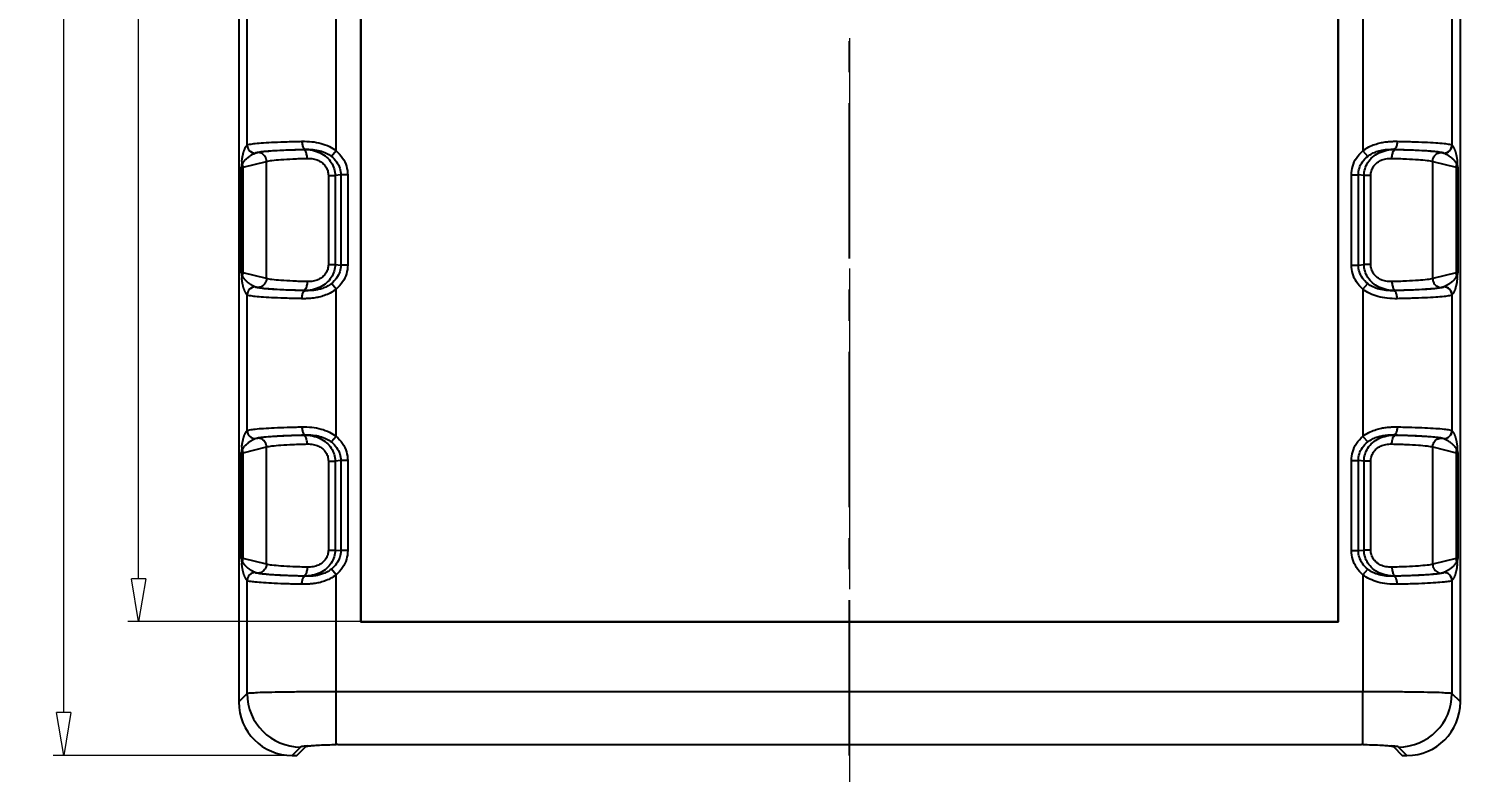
# Model space of a CAD drawing. Header units: millimetres. Extents: x 2279 to 2636, y 1024 to 1272.
# Drawn here: x 2342.7 to 2423, y 1108 to 1149.7 of the extents above; entities that cross this region are included whole.
import ezdxf

# ---------------------------------------------------------------- set-up
doc = ezdxf.new("R2010")
doc.units = ezdxf.units.MM
doc.linetypes.add('CENTER', pattern=[50.8, 31.75, -6.35, 6.35, -6.35])
doc.linetypes.add('DIVIDE', pattern=[31.75, 12.7, -6.35, 0, -6.35, 0, -6.35])
doc.layers.add('06___PRT_ALL_SURFS', color=7, linetype='Continuous')
doc.layers.add('dim', color=82, linetype='Continuous', lineweight=9)
doc.layers.add('hatch', color=56, linetype='Continuous', lineweight=9)
doc.styles.add('ROMAND', font='romand.shx', dxfattribs={"width": 0.75, "bigfont": 'gbcbig.shx'})
doc.dimstyles.new('YanXiu', dxfattribs={"dimtxt": 2.5, "dimasz": 2.2, "dimexe": 1, "dimexo": 0, "dimgap": 0.66, "dimtad": 0, "dimzin": 9, "dimdsep": 46, "dimtxsty": 'ROMAND', "dimblk": 'CLOSEDBLANK', "dimcen": 0, "dimclrd": 3, "dimclre": 3, "dimclrt": 7, "dimazin": 2, "dimtfac": 1, "dimtofl": 0, "dimtmove": 0, "dimatfit": 3, "dimldrblk": 'CLOSEDBLANK', "dimfxl": 1, "dimlwd": 5, "dimlwe": 5, "dimarcsym": 0})

# ---------------------------------------------------------------- blocks, each defined once
blk = doc.blocks.new('_ClosedBlank')
at = {"color": 0, "linetype": 'ByBlock', "lineweight": -2}
for p, q in [((-1, 0.167), (0, 0)), ((-1, 0.167), (-1, -0.167)), ((0, 0), (-1, -0.167))]:
    blk.add_line(p, q, dxfattribs=at)
blk = doc.blocks.new('*D42')
at = {"layer": 'Defpoints', "color": 0}
for p in [(2361.381, 1241.434), (2348.917, 1116.434), (2361.381, 1116.434)]:
    blk.add_point(p, dxfattribs=at)
at = {"layer": 'dim', "color": 3, "lineweight": 5}
for p, q in [((2361.381, 1241.434), (2348.318, 1241.434)), ((2348.917, 1239.034), (2348.917, 1182.265)), ((2348.917, 1118.834), (2348.917, 1175.602)), ((2361.381, 1116.434), (2348.318, 1116.434))]:
    blk.add_line(p, q, dxfattribs=at)
at = {"layer": 'dim', "color": 3, "lineweight": 5, "xscale": 2.4, "yscale": 2.4, "zscale": 2.4}
for p, rotation in [((2348.917, 1241.434), 90), ((2348.917, 1116.434), 270)]:
    blk.add_blockref('_ClosedBlank', p, dxfattribs=dict(at, rotation=rotation))
at = {"layer": 'dim', "color": 7, "insert": (2348.917, 1178.934), "char_height": 3, "attachment_point": 5, "rotation": 90, "style": 'ROMAND'}
blk.add_mtext('125', dxfattribs=at)
blk = doc.blocks.new('*D43')
at = {"layer": 'Defpoints', "color": 0}
for p in [(2357.526, 1248.934), (2344.717, 1108.934), (2357.526, 1108.934)]:
    blk.add_point(p, dxfattribs=at)
at = {"layer": 'dim', "color": 3, "lineweight": 5}
for p, q in [((2357.526, 1248.934), (2344.118, 1248.934)), ((2344.717, 1246.534), (2344.717, 1182.265)), ((2344.717, 1111.334), (2344.717, 1175.602)), ((2357.526, 1108.934), (2344.118, 1108.934))]:
    blk.add_line(p, q, dxfattribs=at)
at = {"layer": 'dim', "color": 3, "lineweight": 5, "xscale": 2.4, "yscale": 2.4, "zscale": 2.4}
for p, rotation in [((2344.717, 1248.934), 90), ((2344.717, 1108.934), 270)]:
    blk.add_blockref('_ClosedBlank', p, dxfattribs=dict(at, rotation=rotation))
at = {"layer": 'dim', "color": 7, "insert": (2344.717, 1178.934), "char_height": 3, "attachment_point": 5, "rotation": 90, "style": 'ROMAND'}
blk.add_mtext('140', dxfattribs=at)

msp = doc.modelspace()

# ---------------------------------------------------------------- linework, layer by layer
at = {"color": 1, "linetype": 'CENTER', "ltscale": 0.274}
msp.add_line((2388.781, 1108.934), (2388.781, 1248.934), dxfattribs=at)
at = {"color": 7, "linetype": 'Continuous'}
for p, q in [((2354.531, 1245.938), (2354.531, 1111.93)), ((2423.031, 1111.93), (2423.031, 1245.938)), ((2361.363, 1241.451), (2361.363, 1116.416)), ((2361.381, 1241.434), (2361.381, 1116.434)), ((2416.181, 1116.434), (2416.181, 1241.434)), ((2416.198, 1116.416), (2416.198, 1241.451)), ((2355.003, 1143.135), (2355.003, 1150.733)), ((2359.996, 1142.812), (2359.996, 1151.055)), ((2417.565, 1151.055), (2417.565, 1142.812)), ((2422.558, 1150.733), (2422.558, 1143.135)), ((2355.001, 1143.133), (2355.003, 1143.135)), ((2355.451, 1142.684), (2355.454, 1142.685)), ((2355.454, 1142.685), (2355.594, 1142.719)), ((2358.245, 1142.893), (2358.165, 1142.886)), ((2359.996, 1142.812), (2359.725, 1142.497)), ((2417.565, 1142.812), (2417.836, 1142.497)), ((2419.396, 1142.886), (2419.316, 1142.893)), ((2421.967, 1142.719), (2422.107, 1142.685)), ((2422.107, 1142.685), (2422.11, 1142.684)), ((2422.558, 1143.135), (2422.56, 1143.133)), ((2354.667, 1136.017), (2354.667, 1141.85)), ((2422.894, 1141.85), (2422.894, 1136.017)), ((2360.251, 1141.459), (2359.932, 1141.43)), ((2360.251, 1141.459), (2360.251, 1136.408)), ((2360.64, 1141.459), (2360.251, 1141.459)), ((2360.64, 1141.459), (2360.64, 1136.408)), ((2416.921, 1136.408), (2416.921, 1141.459)), ((2416.921, 1141.459), (2417.31, 1141.459)), ((2417.31, 1136.408), (2417.31, 1141.459)), ((2417.629, 1141.43), (2417.31, 1141.459)), ((2359.932, 1136.437), (2360.251, 1136.408)), ((2360.64, 1136.408), (2360.251, 1136.408)), ((2416.921, 1136.408), (2417.31, 1136.408)), ((2417.31, 1136.408), (2417.629, 1136.437)), ((2359.996, 1135.056), (2359.725, 1135.371)), ((2417.565, 1135.056), (2417.836, 1135.371)), ((2355.003, 1134.733), (2355.001, 1134.734)), ((2355.003, 1127.135), (2355.003, 1134.733)), ((2355.454, 1135.182), (2355.451, 1135.184)), ((2355.594, 1135.148), (2355.454, 1135.182)), ((2358.165, 1134.982), (2358.245, 1134.974)), ((2359.996, 1126.812), (2359.996, 1135.055)), ((2417.565, 1135.055), (2417.565, 1126.812)), ((2419.316, 1134.974), (2419.396, 1134.982)), ((2422.107, 1135.182), (2421.967, 1135.148)), ((2422.11, 1135.184), (2422.107, 1135.182)), ((2422.56, 1134.734), (2422.558, 1134.733)), ((2422.558, 1134.733), (2422.558, 1127.135)), ((2355.001, 1127.133), (2355.003, 1127.135)), ((2355.451, 1126.684), (2355.454, 1126.685)), ((2355.454, 1126.685), (2355.594, 1126.719)), ((2358.245, 1126.893), (2358.165, 1126.886)), ((2359.996, 1126.812), (2359.725, 1126.497)), ((2417.565, 1126.812), (2417.836, 1126.497)), ((2419.396, 1126.886), (2419.316, 1126.893)), ((2421.967, 1126.719), (2422.107, 1126.685)), ((2422.107, 1126.685), (2422.11, 1126.684)), ((2422.558, 1127.135), (2422.56, 1127.133)), ((2354.667, 1120.017), (2354.667, 1125.85)), ((2422.894, 1125.85), (2422.894, 1120.017)), ((2360.251, 1125.459), (2359.932, 1125.43)), ((2360.251, 1125.459), (2360.251, 1120.408)), ((2360.64, 1125.459), (2360.251, 1125.459)), ((2360.64, 1125.459), (2360.64, 1120.408)), ((2416.921, 1120.408), (2416.921, 1125.459)), ((2416.921, 1125.459), (2417.31, 1125.459)), ((2417.31, 1120.408), (2417.31, 1125.459)), ((2417.629, 1125.43), (2417.31, 1125.459)), ((2359.932, 1120.437), (2360.251, 1120.408)), ((2360.64, 1120.408), (2360.251, 1120.408)), ((2416.921, 1120.408), (2417.31, 1120.408)), ((2417.31, 1120.408), (2417.629, 1120.437)), ((2355.454, 1119.182), (2355.451, 1119.184)), ((2355.594, 1119.148), (2355.454, 1119.182)), ((2359.996, 1119.056), (2359.725, 1119.371)), ((2417.565, 1119.056), (2417.836, 1119.371)), ((2422.107, 1119.182), (2421.967, 1119.148)), ((2422.11, 1119.184), (2422.107, 1119.182)), ((2355.003, 1118.733), (2355.001, 1118.734)), ((2355.003, 1112.402), (2355.003, 1118.733)), ((2358.165, 1118.982), (2358.245, 1118.974)), ((2359.996, 1112.501), (2359.996, 1119.055)), ((2417.565, 1119.055), (2417.565, 1112.501)), ((2419.316, 1118.974), (2419.396, 1118.982)), ((2422.56, 1118.734), (2422.558, 1118.733)), ((2422.558, 1118.733), (2422.558, 1112.402)), ((2361.363, 1116.416), (2361.381, 1116.434)), ((2361.363, 1116.416), (2416.198, 1116.416)), ((2361.381, 1116.434), (2416.181, 1116.434)), ((2416.198, 1116.416), (2416.181, 1116.434)), ((2355.003, 1112.402), (2354.531, 1111.93)), ((2359.996, 1109.543), (2359.996, 1112.501)), ((2417.565, 1112.501), (2359.996, 1112.501)), ((2417.565, 1109.543), (2417.565, 1112.501)), ((2423.031, 1111.93), (2422.558, 1112.402)), ((2360.083, 1109.543), (2417.478, 1109.543)), ((2357.999, 1109.406), (2357.526, 1108.934)), ((2357.526, 1108.934), (2357.785, 1108.934)), ((2357.785, 1108.934), (2358.285, 1109.434)), ((2419.276, 1109.434), (2419.776, 1108.934)), ((2420.035, 1108.934), (2419.562, 1109.406)), ((2419.776, 1108.934), (2420.035, 1108.934))]:
    msp.add_line(p, q, dxfattribs=at)
for centre, radius, start, end in [((2355.452, 1143.135), 0.451, 180.18543, 269.81457), ((2355.454, 1143.136), 0.451, 180.18543, 269.81457), ((2422.107, 1143.136), 0.451, 270.18543, 359.81457), ((2422.109, 1143.135), 0.451, 270.18543, 359.81457), ((2416.61, 1135.704), 62.247, 174.00032, 174.33294), ((2354.258, 1141.89), 0.511, 0.61723, 19.55409), ((2423.303, 1141.89), 0.511, 160.4459, 179.38277), ((2344.844, 1134.058), 78.438, 5.70138, 5.96534), ((2432.717, 1143.809), 78.438, 185.70138, 185.96534), ((2360.951, 1142.164), 62.247, 354.00032, 354.33294), ((2354.258, 1135.978), 0.511, 340.4459, 359.38277), ((2423.303, 1135.978), 0.511, 180.61723, 199.55409), ((2355.452, 1134.733), 0.451, 90.18543, 179.81457), ((2355.454, 1134.731), 0.451, 90.18543, 179.81457), ((2422.107, 1134.731), 0.451, 0.18543, 89.81457), ((2422.109, 1134.733), 0.451, 0.18543, 89.81457), ((2355.452, 1127.135), 0.451, 180.18543, 269.81457), ((2355.454, 1127.136), 0.451, 180.18543, 269.81457), ((2422.107, 1127.136), 0.451, 270.18543, 359.81457), ((2422.109, 1127.135), 0.451, 270.18543, 359.81457), ((2416.61, 1119.704), 62.247, 174.00032, 174.33294), ((2354.258, 1125.89), 0.511, 0.61723, 19.55409), ((2423.303, 1125.89), 0.511, 160.4459, 179.38277), ((2344.844, 1118.058), 78.438, 5.70138, 5.96534), ((2432.717, 1127.809), 78.438, 185.70138, 185.96534), ((2354.258, 1119.978), 0.511, 340.4459, 359.38277), ((2423.303, 1119.978), 0.511, 180.61723, 199.55409), ((2360.951, 1126.164), 62.247, 354.00032, 354.33294), ((2355.452, 1118.733), 0.451, 90.18543, 179.81457), ((2355.454, 1118.731), 0.451, 90.18543, 179.81457), ((2422.107, 1118.731), 0.451, 0.18543, 89.81457), ((2422.109, 1118.733), 0.451, 0.18543, 89.81457), ((2358.008, 1112.412), 3.006, 180.18705, 269.81295), ((2419.553, 1112.412), 3.006, 270.18705, 359.81295), ((2360.083, 1098.775), 10.768, 90.00108, 90.46268), ((2417.478, 1098.75), 10.793, 89.53785, 89.9984)]:
    msp.add_arc(centre, radius, start, end, dxfattribs=at)
for centre, major_axis, start_param, end_param in [((2357.535, 1111.938), (2.127, 2.127), -3.925621, -2.357564), ((2420.026, 1111.938), (2.127, -2.127), -0.784029, 0.784029)]:
    msp.add_ellipse(centre, major_axis=major_axis, ratio=0.997265, start_param=start_param, end_param=end_param, dxfattribs=at)
for points, start_tangent, end_tangent in [([(2355.003, 1143.135), (2355.139, 1143.179), (2355.445, 1143.221), (2355.91, 1143.26), (2356.518, 1143.294), (2357.247, 1143.321), (2358.072, 1143.342)], (0.740147, 0.672445), (0.999803, 0.019871)), ([(2358.072, 1143.342), (2358.63, 1143.32), (2359.15, 1143.223), (2359.612, 1143.05), (2359.996, 1142.812)], (0.999805, 0.019748), (0.786901, -0.617079)), ([(2358.072, 1143.342), (2358.098, 1143.124), (2358.161, 1142.96), (2358.245, 1142.893)], (0.018612, -0.999827), (0.992232, -0.124401)), ([(2417.565, 1142.812), (2417.9, 1143.026), (2418.227, 1143.166), (2418.532, 1143.253), (2418.811, 1143.305), (2419.062, 1143.331), (2419.287, 1143.342), (2419.489, 1143.342)], (0.786896, 0.617086), (0.999803, -0.019873)), ([(2419.489, 1143.342), (2419.463, 1143.124), (2419.4, 1142.96), (2419.316, 1142.893)], (-0.018606, -0.999827), (-0.992195, -0.124695)), ([(2419.489, 1143.342), (2420.314, 1143.321), (2421.043, 1143.294), (2421.651, 1143.26), (2422.116, 1143.221), (2422.422, 1143.179), (2422.558, 1143.135)], (0.999803, -0.019867), (0.740181, -0.672408)), ([(2354.704, 1142.21), (2354.72, 1142.337), (2354.736, 1142.439), (2354.753, 1142.526), (2354.77, 1142.601), (2354.786, 1142.667), (2354.803, 1142.726), (2354.821, 1142.785), (2354.841, 1142.843), (2354.863, 1142.9), (2354.886, 1142.954), (2354.912, 1143.005), (2354.939, 1143.053), (2354.969, 1143.096), (2355.001, 1143.133)], (0.11061, 0.993864), (0.707121, 0.707093)), ([(2354.74, 1142.061), (2354.778, 1142.135), (2354.817, 1142.196), (2354.858, 1142.25), (2354.898, 1142.297), (2354.937, 1142.339), (2354.977, 1142.378), (2355.021, 1142.418), (2355.069, 1142.458), (2355.121, 1142.497), (2355.176, 1142.537), (2355.237, 1142.575), (2355.302, 1142.613), (2355.373, 1142.649), (2355.451, 1142.684)], (0.411001, 0.911635), (0.92409, 0.382174)), ([(2355.454, 1142.685), (2355.575, 1142.729), (2355.854, 1142.772), (2356.278, 1142.81), (2356.832, 1142.844), (2357.496, 1142.872), (2358.245, 1142.893)], (0.70827, 0.705942), (0.999762, 0.021834)), ([(2358.245, 1142.893), (2358.682, 1142.88), (2359.084, 1142.809), (2359.435, 1142.679), (2359.725, 1142.497)], (0.999559, 0.029682), (0.780957, -0.624585)), ([(2359.725, 1142.497), (2360.019, 1142.185), (2360.194, 1141.832), (2360.251, 1141.459)], (0.781136, -0.624361), (-0.007372, -0.999973)), ([(2359.996, 1142.812), (2360.353, 1142.406), (2360.569, 1141.945), (2360.64, 1141.459)], (0.757947, -0.652316), (-0.001007, -0.999999)), ([(2416.921, 1141.459), (2416.992, 1141.944), (2417.207, 1142.406), (2417.565, 1142.812)], (-0.000938, 1), (0.757903, 0.652367)), ([(2417.31, 1141.459), (2417.366, 1141.831), (2417.541, 1142.185), (2417.836, 1142.497)], (-0.007333, 0.999973), (0.781111, 0.624392)), ([(2417.836, 1142.497), (2418.088, 1142.66), (2418.337, 1142.766), (2418.57, 1142.831), (2418.785, 1142.869), (2418.981, 1142.888), (2419.157, 1142.894), (2419.316, 1142.893)], (0.780941, 0.624605), (0.999559, -0.029708)), ([(2419.316, 1142.893), (2420.066, 1142.872), (2420.729, 1142.844), (2421.283, 1142.81), (2421.707, 1142.772), (2421.986, 1142.729), (2422.107, 1142.685)], (0.999762, -0.02183), (0.708341, -0.70587)), ([(2422.11, 1142.684), (2422.173, 1142.656), (2422.23, 1142.628), (2422.282, 1142.6), (2422.329, 1142.572), (2422.372, 1142.545), (2422.412, 1142.518), (2422.449, 1142.491), (2422.484, 1142.464), (2422.518, 1142.437), (2422.55, 1142.41), (2422.58, 1142.382), (2422.609, 1142.354), (2422.634, 1142.328), (2422.657, 1142.304), (2422.678, 1142.28), (2422.697, 1142.258), (2422.714, 1142.236), (2422.729, 1142.216), (2422.743, 1142.196), (2422.756, 1142.178), (2422.768, 1142.159), (2422.779, 1142.142), (2422.789, 1142.125), (2422.798, 1142.109), (2422.806, 1142.092), (2422.814, 1142.077), (2422.821, 1142.061)], (0.924089, -0.382177), (0.406738, -0.913545)), ([(2422.56, 1143.133), (2422.586, 1143.104), (2422.61, 1143.071), (2422.632, 1143.037), (2422.651, 1143.001), (2422.67, 1142.965), (2422.686, 1142.928), (2422.702, 1142.891), (2422.717, 1142.853), (2422.73, 1142.814), (2422.744, 1142.773), (2422.757, 1142.731), (2422.769, 1142.69), (2422.779, 1142.65), (2422.789, 1142.611), (2422.798, 1142.574), (2422.805, 1142.538), (2422.812, 1142.504), (2422.819, 1142.471), (2422.825, 1142.439), (2422.83, 1142.408), (2422.835, 1142.378), (2422.839, 1142.348), (2422.844, 1142.32), (2422.847, 1142.292), (2422.851, 1142.265), (2422.854, 1142.237), (2422.857, 1142.21)], (0.707105, -0.707109), (0.105209, -0.99445)), ([(2354.667, 1141.85), (2354.684, 1141.921), (2354.708, 1141.991), (2354.74, 1142.061)], (0.187566, 0.982252), (0.450171, 0.892942)), ([(2354.667, 1141.85), (2354.688, 1141.865), (2354.722, 1141.88), (2354.769, 1141.895)], (0.672684, 0.739929), (0.964974, 0.262344)), ([(2354.704, 1142.21), (2354.709, 1142.159), (2354.721, 1142.109), (2354.74, 1142.061)], (0.029009, -0.999579), (0.425625, -0.904899)), ([(2422.792, 1141.895), (2422.839, 1141.88), (2422.873, 1141.865), (2422.894, 1141.85)], (0.964974, -0.262344), (0.672684, -0.739929)), ([(2422.857, 1142.21), (2422.852, 1142.159), (2422.84, 1142.109), (2422.821, 1142.061)], (-0.025881, -0.999665), (-0.424729, -0.905321)), ([(2422.821, 1142.061), (2422.853, 1141.991), (2422.877, 1141.921), (2422.894, 1141.85)], (0.450172, -0.892942), (0.187551, -0.982255)), ([(2354.769, 1135.972), (2354.722, 1135.987), (2354.688, 1136.002), (2354.667, 1136.017)], (-0.964974, 0.262344), (-0.672684, 0.739929)), ([(2354.74, 1135.806), (2354.708, 1135.876), (2354.684, 1135.946), (2354.667, 1136.017)], (-0.450172, 0.892942), (-0.187551, 0.982255)), ([(2360.251, 1136.408), (2360.195, 1136.036), (2360.019, 1135.682), (2359.725, 1135.371)], (0.007358, -0.999973), (-0.781134, -0.624364)), ([(2360.64, 1136.408), (2360.569, 1135.923), (2360.354, 1135.462), (2359.996, 1135.055)], (0.000983, -1), (-0.757943, -0.652321)), ([(2417.565, 1135.055), (2417.208, 1135.461), (2416.992, 1135.922), (2416.921, 1136.408)], (-0.757907, 0.652362), (0.000964, 1)), ([(2417.836, 1135.371), (2417.542, 1135.682), (2417.367, 1136.035), (2417.31, 1136.408)], (-0.781114, 0.624389), (0.007347, 0.999973)), ([(2422.894, 1136.017), (2422.873, 1136.002), (2422.839, 1135.987), (2422.792, 1135.972)], (-0.672684, -0.739929), (-0.964974, -0.262344)), ([(2422.894, 1136.017), (2422.877, 1135.946), (2422.853, 1135.876), (2422.821, 1135.806)], (-0.187566, -0.982252), (-0.450171, -0.892942)), ([(2354.704, 1135.657), (2354.709, 1135.708), (2354.721, 1135.758), (2354.74, 1135.806)], (0.025881, 0.999665), (0.424729, 0.905321)), ([(2355.001, 1134.734), (2354.975, 1134.764), (2354.951, 1134.796), (2354.929, 1134.831), (2354.91, 1134.866), (2354.891, 1134.902), (2354.875, 1134.939), (2354.859, 1134.977), (2354.844, 1135.015), (2354.831, 1135.054), (2354.817, 1135.094), (2354.804, 1135.136), (2354.792, 1135.177), (2354.782, 1135.218), (2354.772, 1135.256), (2354.764, 1135.293), (2354.756, 1135.329), (2354.749, 1135.363), (2354.742, 1135.396), (2354.736, 1135.428), (2354.731, 1135.459), (2354.726, 1135.49), (2354.722, 1135.519), (2354.717, 1135.547), (2354.714, 1135.575), (2354.71, 1135.603), (2354.707, 1135.63), (2354.704, 1135.657)], (-0.707105, 0.707109), (-0.105209, 0.99445)), ([(2355.451, 1135.184), (2355.388, 1135.211), (2355.331, 1135.239), (2355.279, 1135.267), (2355.232, 1135.295), (2355.189, 1135.323), (2355.149, 1135.35), (2355.112, 1135.376), (2355.077, 1135.403), (2355.043, 1135.43), (2355.011, 1135.458), (2354.981, 1135.486), (2354.952, 1135.513), (2354.927, 1135.539), (2354.904, 1135.564), (2354.883, 1135.587), (2354.864, 1135.61), (2354.847, 1135.631), (2354.832, 1135.651), (2354.818, 1135.671), (2354.805, 1135.69), (2354.793, 1135.708), (2354.782, 1135.725), (2354.772, 1135.742), (2354.763, 1135.759), (2354.755, 1135.775), (2354.747, 1135.791), (2354.74, 1135.806)], (-0.924089, 0.382177), (-0.406738, 0.913545)), ([(2359.725, 1135.371), (2359.473, 1135.207), (2359.224, 1135.101), (2358.991, 1135.036), (2358.776, 1134.998), (2358.58, 1134.979), (2358.404, 1134.973), (2358.245, 1134.974)], (-0.780941, -0.624605), (-0.999559, 0.029708)), ([(2419.316, 1134.974), (2418.879, 1134.988), (2418.478, 1135.058), (2418.126, 1135.188), (2417.836, 1135.371)], (-0.999559, -0.029682), (-0.780957, 0.624585)), ([(2422.821, 1135.806), (2422.783, 1135.732), (2422.744, 1135.671), (2422.703, 1135.618), (2422.663, 1135.57), (2422.624, 1135.528), (2422.584, 1135.489), (2422.54, 1135.449), (2422.492, 1135.41), (2422.441, 1135.37), (2422.385, 1135.331), (2422.324, 1135.292), (2422.259, 1135.255), (2422.188, 1135.218), (2422.11, 1135.184)], (-0.411001, -0.911635), (-0.92409, -0.382174)), ([(2422.857, 1135.657), (2422.841, 1135.531), (2422.825, 1135.428), (2422.808, 1135.342), (2422.791, 1135.266), (2422.775, 1135.201), (2422.758, 1135.141), (2422.74, 1135.082), (2422.72, 1135.024), (2422.698, 1134.967), (2422.675, 1134.913), (2422.649, 1134.862), (2422.622, 1134.815), (2422.592, 1134.772), (2422.56, 1134.734)], (-0.11061, -0.993864), (-0.707121, -0.707093)), ([(2422.857, 1135.657), (2422.852, 1135.708), (2422.84, 1135.758), (2422.821, 1135.806)], (-0.029009, 0.999579), (-0.425625, 0.904899)), ([(2358.072, 1134.525), (2357.247, 1134.546), (2356.518, 1134.574), (2355.91, 1134.608), (2355.445, 1134.646), (2355.139, 1134.688), (2355.003, 1134.733)], (-0.999803, 0.019867), (-0.740181, 0.672408)), ([(2358.245, 1134.974), (2357.495, 1134.995), (2356.832, 1135.023), (2356.278, 1135.057), (2355.854, 1135.096), (2355.575, 1135.138), (2355.454, 1135.182)], (-0.999762, 0.02183), (-0.708341, 0.70587)), ([(2359.996, 1135.056), (2359.661, 1134.841), (2359.334, 1134.701), (2359.029, 1134.614), (2358.75, 1134.563), (2358.499, 1134.536), (2358.274, 1134.525), (2358.072, 1134.525)], (-0.786896, -0.617086), (-0.999803, 0.019873)), ([(2358.072, 1134.525), (2358.098, 1134.744), (2358.161, 1134.907), (2358.245, 1134.974)], (0.018606, 0.999827), (0.992195, 0.124695)), ([(2419.489, 1134.525), (2418.931, 1134.548), (2418.411, 1134.644), (2417.949, 1134.817), (2417.565, 1135.056)], (-0.999805, -0.019748), (-0.786901, 0.617079)), ([(2422.107, 1135.182), (2421.986, 1135.138), (2421.707, 1135.096), (2421.283, 1135.057), (2420.729, 1135.023), (2420.065, 1134.995), (2419.316, 1134.974)], (-0.70827, -0.705942), (-0.999762, -0.021834)), ([(2419.489, 1134.525), (2419.463, 1134.744), (2419.4, 1134.907), (2419.316, 1134.974)], (-0.018612, 0.999827), (-0.992232, 0.124401)), ([(2422.558, 1134.733), (2422.422, 1134.688), (2422.116, 1134.646), (2421.651, 1134.608), (2421.043, 1134.574), (2420.314, 1134.546), (2419.489, 1134.525)], (-0.740147, -0.672445), (-0.999803, -0.019871)), ([(2355.003, 1127.135), (2355.139, 1127.179), (2355.445, 1127.221), (2355.91, 1127.26), (2356.518, 1127.294), (2357.247, 1127.321), (2358.072, 1127.342)], (0.740147, 0.672445), (0.999803, 0.019871)), ([(2358.072, 1127.342), (2358.63, 1127.32), (2359.15, 1127.223), (2359.612, 1127.05), (2359.996, 1126.812)], (0.999805, 0.019748), (0.786901, -0.617079)), ([(2358.072, 1127.342), (2358.098, 1127.124), (2358.161, 1126.96), (2358.245, 1126.893)], (0.018612, -0.999827), (0.992232, -0.124401)), ([(2417.565, 1126.812), (2417.9, 1127.026), (2418.227, 1127.166), (2418.532, 1127.253), (2418.811, 1127.305), (2419.062, 1127.331), (2419.287, 1127.342), (2419.489, 1127.342)], (0.786896, 0.617086), (0.999803, -0.019873)), ([(2419.489, 1127.342), (2419.463, 1127.124), (2419.4, 1126.96), (2419.316, 1126.893)], (-0.018606, -0.999827), (-0.992195, -0.124695)), ([(2419.489, 1127.342), (2420.314, 1127.321), (2421.043, 1127.294), (2421.651, 1127.26), (2422.116, 1127.221), (2422.422, 1127.179), (2422.558, 1127.135)], (0.999803, -0.019867), (0.740181, -0.672408)), ([(2354.704, 1126.21), (2354.72, 1126.337), (2354.736, 1126.439), (2354.753, 1126.526), (2354.77, 1126.601), (2354.786, 1126.667), (2354.803, 1126.726), (2354.821, 1126.785), (2354.841, 1126.843), (2354.863, 1126.9), (2354.886, 1126.954), (2354.912, 1127.005), (2354.939, 1127.053), (2354.969, 1127.096), (2355.001, 1127.133)], (0.11061, 0.993864), (0.707121, 0.707093)), ([(2354.74, 1126.061), (2354.778, 1126.135), (2354.817, 1126.196), (2354.858, 1126.25), (2354.898, 1126.297), (2354.937, 1126.339), (2354.977, 1126.378), (2355.021, 1126.418), (2355.069, 1126.458), (2355.121, 1126.497), (2355.176, 1126.537), (2355.237, 1126.575), (2355.302, 1126.613), (2355.373, 1126.649), (2355.451, 1126.684)], (0.411001, 0.911635), (0.92409, 0.382174)), ([(2355.454, 1126.685), (2355.575, 1126.729), (2355.854, 1126.772), (2356.278, 1126.81), (2356.832, 1126.844), (2357.496, 1126.872), (2358.245, 1126.893)], (0.70827, 0.705942), (0.999762, 0.021834)), ([(2358.245, 1126.893), (2358.682, 1126.88), (2359.084, 1126.809), (2359.435, 1126.679), (2359.725, 1126.497)], (0.999559, 0.029682), (0.780957, -0.624585)), ([(2359.725, 1126.497), (2360.019, 1126.185), (2360.194, 1125.832), (2360.251, 1125.459)], (0.781136, -0.624361), (-0.007372, -0.999973)), ([(2359.996, 1126.812), (2360.353, 1126.406), (2360.569, 1125.945), (2360.64, 1125.459)], (0.757947, -0.652316), (-0.001007, -0.999999)), ([(2416.921, 1125.459), (2416.992, 1125.944), (2417.207, 1126.406), (2417.565, 1126.812)], (-0.000938, 1), (0.757903, 0.652367)), ([(2417.31, 1125.459), (2417.366, 1125.831), (2417.541, 1126.185), (2417.836, 1126.497)], (-0.007333, 0.999973), (0.781111, 0.624392)), ([(2417.836, 1126.497), (2418.088, 1126.66), (2418.337, 1126.766), (2418.57, 1126.831), (2418.785, 1126.869), (2418.981, 1126.888), (2419.157, 1126.894), (2419.316, 1126.893)], (0.780941, 0.624605), (0.999559, -0.029708)), ([(2419.316, 1126.893), (2420.066, 1126.872), (2420.729, 1126.844), (2421.283, 1126.81), (2421.707, 1126.772), (2421.986, 1126.729), (2422.107, 1126.685)], (0.999762, -0.02183), (0.708341, -0.70587)), ([(2422.11, 1126.684), (2422.173, 1126.656), (2422.23, 1126.628), (2422.282, 1126.6), (2422.329, 1126.572), (2422.372, 1126.545), (2422.412, 1126.518), (2422.449, 1126.491), (2422.484, 1126.464), (2422.518, 1126.437), (2422.55, 1126.41), (2422.58, 1126.382), (2422.609, 1126.354), (2422.634, 1126.328), (2422.657, 1126.304), (2422.678, 1126.28), (2422.697, 1126.258), (2422.714, 1126.236), (2422.729, 1126.216), (2422.743, 1126.196), (2422.756, 1126.178), (2422.768, 1126.159), (2422.779, 1126.142), (2422.789, 1126.125), (2422.798, 1126.109), (2422.806, 1126.092), (2422.814, 1126.077), (2422.821, 1126.061)], (0.924089, -0.382177), (0.406738, -0.913545)), ([(2422.56, 1127.133), (2422.586, 1127.104), (2422.61, 1127.071), (2422.632, 1127.037), (2422.651, 1127.001), (2422.67, 1126.965), (2422.686, 1126.928), (2422.702, 1126.891), (2422.717, 1126.853), (2422.73, 1126.814), (2422.744, 1126.773), (2422.757, 1126.731), (2422.769, 1126.69), (2422.779, 1126.65), (2422.789, 1126.611), (2422.798, 1126.574), (2422.805, 1126.538), (2422.812, 1126.504), (2422.819, 1126.471), (2422.825, 1126.439), (2422.83, 1126.408), (2422.835, 1126.378), (2422.839, 1126.348), (2422.844, 1126.32), (2422.847, 1126.292), (2422.851, 1126.265), (2422.854, 1126.237), (2422.857, 1126.21)], (0.707105, -0.707109), (0.105209, -0.99445)), ([(2354.667, 1125.85), (2354.684, 1125.921), (2354.708, 1125.991), (2354.74, 1126.061)], (0.187566, 0.982252), (0.450171, 0.892942)), ([(2354.667, 1125.85), (2354.688, 1125.865), (2354.722, 1125.88), (2354.769, 1125.895)], (0.672684, 0.739929), (0.964974, 0.262344)), ([(2354.704, 1126.21), (2354.709, 1126.159), (2354.721, 1126.109), (2354.74, 1126.061)], (0.029009, -0.999579), (0.425625, -0.904899)), ([(2422.792, 1125.895), (2422.839, 1125.88), (2422.873, 1125.865), (2422.894, 1125.85)], (0.964974, -0.262344), (0.672684, -0.739929)), ([(2422.857, 1126.21), (2422.852, 1126.159), (2422.84, 1126.109), (2422.821, 1126.061)], (-0.025881, -0.999665), (-0.424729, -0.905321)), ([(2422.821, 1126.061), (2422.853, 1125.991), (2422.877, 1125.921), (2422.894, 1125.85)], (0.450172, -0.892942), (0.187551, -0.982255)), ([(2354.769, 1119.972), (2354.722, 1119.987), (2354.688, 1120.002), (2354.667, 1120.017)], (-0.964974, 0.262344), (-0.672684, 0.739929)), ([(2354.74, 1119.806), (2354.708, 1119.876), (2354.684, 1119.946), (2354.667, 1120.017)], (-0.450172, 0.892942), (-0.187551, 0.982255)), ([(2360.251, 1120.408), (2360.195, 1120.036), (2360.019, 1119.682), (2359.725, 1119.371)], (0.007358, -0.999973), (-0.781134, -0.624364)), ([(2360.64, 1120.408), (2360.569, 1119.923), (2360.354, 1119.462), (2359.996, 1119.055)], (0.000983, -1), (-0.757943, -0.652321)), ([(2417.565, 1119.055), (2417.208, 1119.461), (2416.992, 1119.922), (2416.921, 1120.408)], (-0.757907, 0.652362), (0.000964, 1)), ([(2417.836, 1119.371), (2417.542, 1119.682), (2417.367, 1120.035), (2417.31, 1120.408)], (-0.781114, 0.624389), (0.007347, 0.999973)), ([(2422.894, 1120.017), (2422.873, 1120.002), (2422.839, 1119.987), (2422.792, 1119.972)], (-0.672684, -0.739929), (-0.964974, -0.262344)), ([(2422.894, 1120.017), (2422.877, 1119.946), (2422.853, 1119.876), (2422.821, 1119.806)], (-0.187566, -0.982252), (-0.450171, -0.892942)), ([(2354.704, 1119.657), (2354.709, 1119.708), (2354.721, 1119.758), (2354.74, 1119.806)], (0.025881, 0.999665), (0.424729, 0.905321)), ([(2355.001, 1118.734), (2354.975, 1118.764), (2354.951, 1118.796), (2354.929, 1118.831), (2354.91, 1118.866), (2354.891, 1118.902), (2354.875, 1118.939), (2354.859, 1118.977), (2354.844, 1119.015), (2354.831, 1119.054), (2354.817, 1119.094), (2354.804, 1119.136), (2354.792, 1119.177), (2354.782, 1119.218), (2354.772, 1119.256), (2354.764, 1119.293), (2354.756, 1119.329), (2354.749, 1119.363), (2354.742, 1119.396), (2354.736, 1119.428), (2354.731, 1119.459), (2354.726, 1119.49), (2354.722, 1119.519), (2354.717, 1119.547), (2354.714, 1119.575), (2354.71, 1119.603), (2354.707, 1119.63), (2354.704, 1119.657)], (-0.707105, 0.707109), (-0.105209, 0.99445)), ([(2355.451, 1119.184), (2355.388, 1119.211), (2355.331, 1119.239), (2355.279, 1119.267), (2355.232, 1119.295), (2355.189, 1119.323), (2355.149, 1119.35), (2355.112, 1119.376), (2355.077, 1119.403), (2355.043, 1119.43), (2355.011, 1119.458), (2354.981, 1119.486), (2354.952, 1119.513), (2354.927, 1119.539), (2354.904, 1119.564), (2354.883, 1119.587), (2354.864, 1119.61), (2354.847, 1119.631), (2354.832, 1119.651), (2354.818, 1119.671), (2354.805, 1119.69), (2354.793, 1119.708), (2354.782, 1119.725), (2354.772, 1119.742), (2354.763, 1119.759), (2354.755, 1119.775), (2354.747, 1119.791), (2354.74, 1119.806)], (-0.924089, 0.382177), (-0.406738, 0.913545)), ([(2358.245, 1118.974), (2357.495, 1118.995), (2356.832, 1119.023), (2356.278, 1119.057), (2355.854, 1119.096), (2355.575, 1119.138), (2355.454, 1119.182)], (-0.999762, 0.02183), (-0.708341, 0.70587)), ([(2359.725, 1119.371), (2359.473, 1119.207), (2359.224, 1119.101), (2358.991, 1119.036), (2358.776, 1118.998), (2358.58, 1118.979), (2358.404, 1118.973), (2358.245, 1118.974)], (-0.780941, -0.624605), (-0.999559, 0.029708)), ([(2419.316, 1118.974), (2418.879, 1118.988), (2418.478, 1119.058), (2418.126, 1119.188), (2417.836, 1119.371)], (-0.999559, -0.029682), (-0.780957, 0.624585)), ([(2422.107, 1119.182), (2421.986, 1119.138), (2421.707, 1119.096), (2421.283, 1119.057), (2420.729, 1119.023), (2420.065, 1118.995), (2419.316, 1118.974)], (-0.70827, -0.705942), (-0.999762, -0.021834)), ([(2422.821, 1119.806), (2422.783, 1119.732), (2422.744, 1119.671), (2422.703, 1119.618), (2422.663, 1119.57), (2422.624, 1119.528), (2422.584, 1119.489), (2422.54, 1119.449), (2422.492, 1119.41), (2422.441, 1119.37), (2422.385, 1119.331), (2422.324, 1119.292), (2422.259, 1119.255), (2422.188, 1119.218), (2422.11, 1119.184)], (-0.411001, -0.911635), (-0.92409, -0.382174)), ([(2422.857, 1119.657), (2422.841, 1119.531), (2422.825, 1119.428), (2422.808, 1119.342), (2422.791, 1119.266), (2422.775, 1119.201), (2422.758, 1119.141), (2422.74, 1119.082), (2422.72, 1119.024), (2422.698, 1118.967), (2422.675, 1118.913), (2422.649, 1118.862), (2422.622, 1118.815), (2422.592, 1118.772), (2422.56, 1118.734)], (-0.11061, -0.993864), (-0.707121, -0.707093)), ([(2422.857, 1119.657), (2422.852, 1119.708), (2422.84, 1119.758), (2422.821, 1119.806)], (-0.029009, 0.999579), (-0.425625, 0.904899)), ([(2358.072, 1118.525), (2357.247, 1118.546), (2356.518, 1118.574), (2355.91, 1118.608), (2355.445, 1118.646), (2355.139, 1118.688), (2355.003, 1118.733)], (-0.999803, 0.019867), (-0.740181, 0.672408)), ([(2359.996, 1119.056), (2359.661, 1118.841), (2359.334, 1118.701), (2359.029, 1118.614), (2358.75, 1118.563), (2358.499, 1118.536), (2358.274, 1118.525), (2358.072, 1118.525)], (-0.786896, -0.617086), (-0.999803, 0.019873)), ([(2358.072, 1118.525), (2358.098, 1118.744), (2358.161, 1118.907), (2358.245, 1118.974)], (0.018606, 0.999827), (0.992195, 0.124695)), ([(2419.489, 1118.525), (2418.931, 1118.548), (2418.411, 1118.644), (2417.949, 1118.817), (2417.565, 1119.056)], (-0.999805, -0.019748), (-0.786901, 0.617079)), ([(2419.489, 1118.525), (2419.463, 1118.744), (2419.4, 1118.907), (2419.316, 1118.974)], (-0.018612, 0.999827), (-0.992232, 0.124401)), ([(2422.558, 1118.733), (2422.422, 1118.688), (2422.116, 1118.646), (2421.651, 1118.608), (2421.043, 1118.574), (2420.314, 1118.546), (2419.489, 1118.525)], (-0.740147, -0.672445), (-0.999803, -0.019871)), ([(2359.996, 1112.501), (2358.92, 1112.499), (2357.894, 1112.491), (2356.967, 1112.48), (2356.182, 1112.464), (2355.575, 1112.445), (2355.176, 1112.424), (2355.003, 1112.402)], (-1, -0.000012), (-0.928614, -0.371048)), ([(2422.558, 1112.402), (2422.385, 1112.424), (2421.986, 1112.445), (2421.379, 1112.464), (2420.594, 1112.48), (2419.667, 1112.491), (2418.641, 1112.499), (2417.565, 1112.501)], (-0.928614, 0.371048), (-1, 0.000012)), ([(2358.419, 1109.465), (2358.675, 1109.49), (2359.053, 1109.515), (2359.512, 1109.534), (2359.996, 1109.543)], (0.992047, 0.125872), (0.999967, 0.008111)), ([(2417.565, 1109.543), (2418.049, 1109.534), (2418.508, 1109.515), (2418.886, 1109.49), (2419.142, 1109.465)], (0.999967, -0.008111), (0.992047, -0.125872)), ([(2358.419, 1109.465), (2358.203, 1109.447), (2358.061, 1109.427), (2357.999, 1109.406)], (-0.99775, -0.067047), (-0.70858, -0.705631)), ([(2358.285, 1109.434), (2358.299, 1109.441), (2358.326, 1109.449), (2358.366, 1109.457), (2358.419, 1109.465)], (0.707108, 0.707105), (0.992047, 0.125872)), ([(2419.562, 1109.406), (2419.5, 1109.427), (2419.358, 1109.447), (2419.142, 1109.465)], (-0.70858, 0.705631), (-0.99775, 0.067047)), ([(2419.142, 1109.465), (2419.195, 1109.457), (2419.235, 1109.449), (2419.262, 1109.441), (2419.276, 1109.434)], (0.992047, -0.125872), (0.707106, -0.707107))]:
    msp.add_spline(points, degree=3, dxfattribs=dict(at, start_tangent=start_tangent, end_tangent=end_tangent))
at = {"layer": '06___PRT_ALL_SURFS', "color": 7, "linetype": 'Continuous'}
for p, q in [((2354.769, 1141.895), (2356.083, 1142.22)), ((2354.769, 1135.972), (2354.769, 1141.895)), ((2356.083, 1135.647), (2356.083, 1142.22)), ((2421.478, 1135.647), (2421.478, 1142.22)), ((2421.478, 1142.22), (2422.792, 1141.895)), ((2422.792, 1141.895), (2422.792, 1135.972)), ((2359.554, 1141.43), (2359.554, 1136.437)), ((2359.554, 1141.43), (2359.932, 1141.43)), ((2359.932, 1141.43), (2359.932, 1136.437)), ((2417.629, 1136.437), (2417.629, 1141.43)), ((2418.007, 1141.43), (2417.629, 1141.43)), ((2418.007, 1136.437), (2418.007, 1141.43)), ((2359.554, 1136.437), (2359.932, 1136.437)), ((2418.007, 1136.437), (2417.629, 1136.437)), ((2356.083, 1135.647), (2354.769, 1135.972)), ((2422.792, 1135.972), (2421.478, 1135.647)), ((2354.769, 1125.895), (2356.083, 1126.22)), ((2354.769, 1119.972), (2354.769, 1125.895)), ((2356.083, 1119.647), (2356.083, 1126.22)), ((2421.478, 1119.647), (2421.478, 1126.22)), ((2421.478, 1126.22), (2422.792, 1125.895)), ((2422.792, 1125.895), (2422.792, 1119.972)), ((2359.554, 1125.43), (2359.554, 1120.437)), ((2359.554, 1125.43), (2359.932, 1125.43)), ((2359.932, 1125.43), (2359.932, 1120.437)), ((2417.629, 1120.437), (2417.629, 1125.43)), ((2418.007, 1125.43), (2417.629, 1125.43)), ((2418.007, 1120.437), (2418.007, 1125.43)), ((2356.083, 1119.647), (2354.769, 1119.972)), ((2359.554, 1120.437), (2359.932, 1120.437)), ((2418.007, 1120.437), (2417.629, 1120.437)), ((2422.792, 1119.972), (2421.478, 1119.647))]:
    msp.add_line(p, q, dxfattribs=at)
for points, start_tangent, end_tangent in [([(2355.594, 1142.719), (2355.93, 1142.771), (2356.494, 1142.818), (2357.254, 1142.857), (2358.165, 1142.886)], (0.97087, 0.239606), (0.999729, 0.023294)), ([(2356.083, 1142.22), (2356.016, 1142.468), (2355.837, 1142.65), (2355.594, 1142.719)], (-0.010634, 0.999943), (-0.999939, 0.011082)), ([(2358.165, 1142.886), (2358.659, 1142.84), (2359.097, 1142.692), (2359.453, 1142.457), (2359.714, 1142.155), (2359.875, 1141.806), (2359.932, 1141.43)], (0.999933, 0.011587), (0.00708, -0.999975)), ([(2358.369, 1142.386), (2358.338, 1142.629), (2358.264, 1142.811), (2358.165, 1142.886)], (-0.019478, 0.99981), (-0.99319, 0.116504)), ([(2417.629, 1141.43), (2417.686, 1141.805), (2417.847, 1142.155), (2418.108, 1142.457), (2418.464, 1142.692), (2418.902, 1142.84), (2419.396, 1142.886)], (0.007078, 0.999975), (0.999933, -0.011585)), ([(2419.192, 1142.386), (2419.223, 1142.629), (2419.297, 1142.811), (2419.396, 1142.886)], (0.019474, 0.99981), (0.993201, 0.116411)), ([(2419.396, 1142.886), (2420.306, 1142.857), (2421.064, 1142.819), (2421.629, 1142.771), (2421.967, 1142.719)], (0.999729, -0.02329), (0.970876, -0.239584)), ([(2421.478, 1142.22), (2421.545, 1142.468), (2421.724, 1142.65), (2421.967, 1142.719)], (0.010634, 0.999943), (0.999939, 0.011082)), ([(2356.083, 1142.22), (2356.383, 1142.272), (2356.884, 1142.319), (2357.559, 1142.358), (2358.369, 1142.386)], (0.96347, 0.267817), (0.999656, 0.026232)), ([(2358.369, 1142.386), (2358.708, 1142.361), (2359.004, 1142.266), (2359.242, 1142.112), (2359.414, 1141.912), (2359.519, 1141.68), (2359.554, 1141.43)], (0.999656, 0.026246), (-0.000512, -1)), ([(2418.007, 1141.43), (2418.042, 1141.68), (2418.147, 1141.912), (2418.319, 1142.112), (2418.557, 1142.266), (2418.853, 1142.361), (2419.192, 1142.386)], (-0.000514, 1), (0.999656, -0.026243)), ([(2419.192, 1142.386), (2420.001, 1142.358), (2420.674, 1142.319), (2421.176, 1142.272), (2421.478, 1142.22)], (0.999656, -0.02623), (0.963489, -0.267747)), ([(2359.932, 1136.437), (2359.875, 1136.062), (2359.714, 1135.713), (2359.453, 1135.411), (2359.097, 1135.175), (2358.659, 1135.028), (2358.165, 1134.982)], (-0.007078, -0.999975), (-0.999933, 0.011585)), ([(2359.554, 1136.437), (2359.519, 1136.187), (2359.414, 1135.955), (2359.242, 1135.756), (2359.004, 1135.601), (2358.708, 1135.507), (2358.369, 1135.481)], (0.000514, -1), (-0.999656, 0.026243)), ([(2419.396, 1134.982), (2418.903, 1135.027), (2418.465, 1135.175), (2418.108, 1135.411), (2417.847, 1135.712), (2417.686, 1136.061), (2417.629, 1136.437)], (-0.999933, -0.011587), (-0.007079, 0.999975)), ([(2419.192, 1135.481), (2418.853, 1135.507), (2418.557, 1135.601), (2418.319, 1135.756), (2418.147, 1135.955), (2418.042, 1136.187), (2418.007, 1136.437)], (-0.999656, -0.026246), (0.000513, 1)), ([(2356.083, 1135.647), (2356.016, 1135.399), (2355.837, 1135.217), (2355.594, 1135.148)], (-0.010634, -0.999943), (-0.999939, -0.011082)), ([(2358.369, 1135.481), (2357.56, 1135.509), (2356.887, 1135.548), (2356.385, 1135.595), (2356.083, 1135.647)], (-0.999656, 0.02623), (-0.963472, 0.26781)), ([(2358.369, 1135.481), (2358.338, 1135.238), (2358.264, 1135.056), (2358.165, 1134.982)], (-0.019474, -0.99981), (-0.9932, -0.116418)), ([(2421.478, 1135.647), (2421.178, 1135.595), (2420.677, 1135.548), (2420.002, 1135.509), (2419.192, 1135.481)], (-0.963486, -0.26776), (-0.999656, -0.026232)), ([(2419.192, 1135.481), (2419.223, 1135.238), (2419.297, 1135.056), (2419.396, 1134.982)], (0.019478, -0.99981), (0.99319, -0.116504)), ([(2421.478, 1135.647), (2421.545, 1135.399), (2421.724, 1135.217), (2421.967, 1135.148)], (0.010634, -0.999943), (0.999939, -0.011082)), ([(2358.165, 1134.982), (2357.255, 1135.01), (2356.497, 1135.049), (2355.932, 1135.096), (2355.594, 1135.148)], (-0.999729, 0.023291), (-0.970878, 0.239576)), ([(2421.967, 1135.148), (2421.631, 1135.096), (2421.067, 1135.049), (2420.307, 1135.01), (2419.396, 1134.982)], (-0.970868, -0.239615), (-0.999729, -0.023294)), ([(2355.594, 1126.719), (2355.93, 1126.771), (2356.494, 1126.818), (2357.254, 1126.857), (2358.165, 1126.886)], (0.97087, 0.239606), (0.999729, 0.023294)), ([(2356.083, 1126.22), (2356.016, 1126.468), (2355.837, 1126.65), (2355.594, 1126.719)], (-0.010634, 0.999943), (-0.999939, 0.011082)), ([(2356.083, 1126.22), (2356.383, 1126.272), (2356.884, 1126.319), (2357.559, 1126.358), (2358.369, 1126.386)], (0.96347, 0.267817), (0.999656, 0.026232)), ([(2358.165, 1126.886), (2358.659, 1126.84), (2359.097, 1126.692), (2359.453, 1126.457), (2359.714, 1126.155), (2359.875, 1125.806), (2359.932, 1125.43)], (0.999933, 0.011587), (0.00708, -0.999975)), ([(2358.369, 1126.386), (2358.338, 1126.629), (2358.264, 1126.811), (2358.165, 1126.886)], (-0.019478, 0.99981), (-0.99319, 0.116504)), ([(2358.369, 1126.386), (2358.708, 1126.361), (2359.004, 1126.266), (2359.242, 1126.112), (2359.414, 1125.912), (2359.519, 1125.68), (2359.554, 1125.43)], (0.999656, 0.026246), (-0.000512, -1)), ([(2417.629, 1125.43), (2417.686, 1125.805), (2417.847, 1126.155), (2418.108, 1126.457), (2418.464, 1126.692), (2418.902, 1126.84), (2419.396, 1126.886)], (0.007078, 0.999975), (0.999933, -0.011585)), ([(2418.007, 1125.43), (2418.042, 1125.68), (2418.147, 1125.912), (2418.319, 1126.112), (2418.557, 1126.266), (2418.853, 1126.361), (2419.192, 1126.386)], (-0.000514, 1), (0.999656, -0.026243)), ([(2419.192, 1126.386), (2419.223, 1126.629), (2419.297, 1126.811), (2419.396, 1126.886)], (0.019474, 0.99981), (0.993201, 0.116411)), ([(2419.192, 1126.386), (2420.001, 1126.358), (2420.674, 1126.319), (2421.176, 1126.272), (2421.478, 1126.22)], (0.999656, -0.02623), (0.963489, -0.267747)), ([(2419.396, 1126.886), (2420.306, 1126.857), (2421.064, 1126.819), (2421.629, 1126.771), (2421.967, 1126.719)], (0.999729, -0.02329), (0.970876, -0.239584)), ([(2421.478, 1126.22), (2421.545, 1126.468), (2421.724, 1126.65), (2421.967, 1126.719)], (0.010634, 0.999943), (0.999939, 0.011082)), ([(2359.932, 1120.437), (2359.875, 1120.062), (2359.714, 1119.713), (2359.453, 1119.411), (2359.097, 1119.175), (2358.659, 1119.028), (2358.165, 1118.982)], (-0.007078, -0.999975), (-0.999933, 0.011585)), ([(2359.554, 1120.437), (2359.519, 1120.187), (2359.414, 1119.955), (2359.242, 1119.756), (2359.004, 1119.601), (2358.708, 1119.507), (2358.369, 1119.481)], (0.000514, -1), (-0.999656, 0.026243)), ([(2419.396, 1118.982), (2418.903, 1119.027), (2418.465, 1119.175), (2418.108, 1119.411), (2417.847, 1119.712), (2417.686, 1120.061), (2417.629, 1120.437)], (-0.999933, -0.011587), (-0.007079, 0.999975)), ([(2419.192, 1119.481), (2418.853, 1119.507), (2418.557, 1119.601), (2418.319, 1119.756), (2418.147, 1119.955), (2418.042, 1120.187), (2418.007, 1120.437)], (-0.999656, -0.026246), (0.000513, 1)), ([(2356.083, 1119.647), (2356.016, 1119.399), (2355.837, 1119.217), (2355.594, 1119.148)], (-0.010634, -0.999943), (-0.999939, -0.011082)), ([(2358.165, 1118.982), (2357.255, 1119.01), (2356.497, 1119.049), (2355.932, 1119.096), (2355.594, 1119.148)], (-0.999729, 0.023291), (-0.970878, 0.239576)), ([(2358.369, 1119.481), (2357.56, 1119.509), (2356.887, 1119.548), (2356.385, 1119.595), (2356.083, 1119.647)], (-0.999656, 0.02623), (-0.963472, 0.26781)), ([(2358.369, 1119.481), (2358.338, 1119.238), (2358.264, 1119.056), (2358.165, 1118.982)], (-0.019474, -0.99981), (-0.9932, -0.116418)), ([(2421.478, 1119.647), (2421.178, 1119.595), (2420.677, 1119.548), (2420.002, 1119.509), (2419.192, 1119.481)], (-0.963486, -0.26776), (-0.999656, -0.026232)), ([(2419.192, 1119.481), (2419.223, 1119.238), (2419.297, 1119.056), (2419.396, 1118.982)], (0.019478, -0.99981), (0.99319, -0.116504)), ([(2421.967, 1119.148), (2421.631, 1119.096), (2421.067, 1119.049), (2420.307, 1119.01), (2419.396, 1118.982)], (-0.970868, -0.239615), (-0.999729, -0.023294)), ([(2421.478, 1119.647), (2421.545, 1119.399), (2421.724, 1119.217), (2421.967, 1119.148)], (0.010634, -0.999943), (0.999939, -0.011082))]:
    msp.add_spline(points, degree=3, dxfattribs=dict(at, start_tangent=start_tangent, end_tangent=end_tangent))
at = {"layer": 'hatch', "color": 2, "linetype": 'DIVIDE', "ltscale": 0.4}
msp.add_lwpolyline([(2388.781, 1252.324), (2388.781, 1105.543)], dxfattribs=at)

# ---------------------------------------------------------------- dimensions: what is measured, and where the dimension line sits
at = {"layer": 'dim'}
for base, p1, p2, picture, middle in [((2344.717, 1108.934), (2357.526, 1248.934), (2357.526, 1108.934), '*D43', (2344.717, 1178.934)), ((2348.917, 1116.434), (2361.381, 1241.434), (2361.381, 1116.434), '*D42', (2348.917, 1178.934))]:
    dim = msp.add_linear_dim(base=base, p1=p1, p2=p2, angle=90, dimstyle='YanXiu', override={"dimtxt": 3, "dimasz": 2.4, "dimexe": 0.5997, "dimgap": 0.5997, "dimzin": 8}, dxfattribs=at)
    dim.commit()
    dim.dimension.update_dxf_attribs({"geometry": picture, "text_midpoint": middle})

doc.saveas('drawing.dxf')
